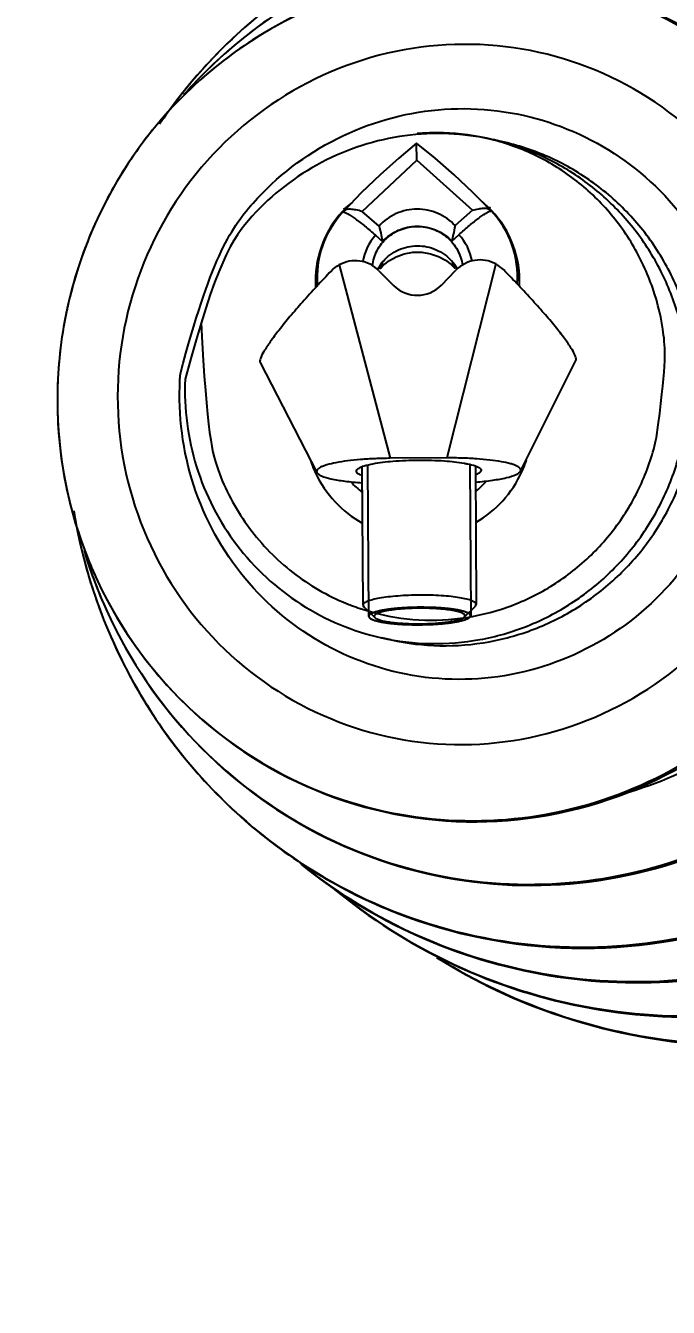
# Model space of a CAD drawing. Extents: x 4438 to 384502, y -178203 to -21188.
# Drawn here: x 381849.9 to 381881.8, y -173470.5 to -173406.7 of the extents above; entities that cross this region are included whole.
import ezdxf

# ---------------------------------------------------------------- set-up
doc = ezdxf.new("R2010")
doc.units = 0
doc.header["$LTSCALE"] = 8
doc.header["$MEASUREMENT"] = 0
doc.layers.get('0').update_dxf_attribs({"linetype": 'CONTINUOUS'})
doc.layers.get('DEFPOINTS').update_dxf_attribs({"linetype": 'CONTINUOUS'})
doc.layers.add('PL', color=5, linetype='CONTINUOUS')
doc.styles.add('DFT', font='simplex', dxfattribs={"width": 0.67, "bigfont": 'dft'})
doc.dimstyles.new('INTE$0', dxfattribs={"dimscale": 5, "dimtxt": 4, "dimasz": 3, "dimexe": 3, "dimexo": 0, "dimgap": 1, "dimtad": 1, "dimdec": 3, "dimdsep": 46, "dimtxsty": 'DFT', "dimcen": 0, "dimclrd": 3, "dimclre": 3, "dimclrt": 6, "dimadec": 0, "dimazin": 0, "dimtfac": 1, "dimtdec": 3, "dimtix": 1, "dimtmove": 1, "dimatfit": 0, "dimfxl": 1, "dimtolj": 1, "dimtzin": 0, "dimarcsym": 0})

# ---------------------------------------------------------------- blocks, each defined once
blk = doc.blocks.new('*D15')
at = {"color": 3, "lineweight": -2, "transparency": 16777216}
for p, q in [((381951.396, -173265.337), (381675.289, -173265.337)), ((381690.289, -173295.337), (381690.289, -173670.169)), ((381913.048, -173700.169), (381675.289, -173700.169))]:
    blk.add_line(p, q, dxfattribs=at)
at = {"color": 3, "transparency": 16777216}
for points in [[(381685.289, -173295.337), (381695.289, -173295.337), (381690.289, -173265.337)], [(381685.289, -173670.169), (381695.289, -173670.169), (381690.289, -173700.169)]]:
    blk.add_solid(points, dxfattribs=at)
at = {"layer": 'DEFPOINTS', "color": 0, "transparency": 16777216}
for p in [(381951.396, -173265.337), (381690.289, -173700.169), (381913.048, -173700.169)]:
    blk.add_point(p, dxfattribs=at)
at = {"color": 6, "transparency": 16777216, "insert": (381655.289, -173482.753), "char_height": 45, "attachment_point": 5, "rotation": 90, "style": 'DFT'}
blk.add_mtext('\\A1;895', dxfattribs=at)

msp = doc.modelspace()

# ---------------------------------------------------------------- linework, layer by layer
at = {"layer": 'PL', "color": 7, "ltscale": 0.5}
for p, q in [((381869.336, -173413.423), (381869.331, -173412.582)), ((381873.553, -173412.502), (381873.081, -173412.397)), ((381866.63, -173415.973), (381869.336, -173413.423)), ((381869.336, -173413.423), (381872.107, -173415.91)), ((381866.594, -173415.04), (381865.721, -173415.951)), ((381865.721, -173415.951), (381865.686, -173416.003)), ((381867.468, -173416.704), (381866.63, -173415.973)), ((381872.107, -173415.91), (381871.246, -173416.68)), ((381872.981, -173415.899), (381873.021, -173415.956)), ((381867.284, -173417.159), (381867.642, -173417.476)), ((381871.083, -173417.454), (381871.437, -173417.133)), ((381865.474, -173418.638), (381868.021, -173428.252)), ((381873.265, -173418.588), (381870.841, -173428.234)), ((381867.482, -173418.829), (381867.435, -173418.789)), ((381867.459, -173418.924), (381868.187, -173419.652)), ((381867.529, -173418.807), (381867.482, -173418.829)), ((381870.565, -173419.637), (381871.284, -173418.899)), ((381871.213, -173418.783), (381871.26, -173418.805)), ((381871.306, -173418.764), (381871.26, -173418.805)), ((381861.551, -173423.494), (381864.373, -173428.958)), ((381874.497, -173428.893), (381877.249, -173423.394)), ((381870.841, -173428.234), (381868.021, -173428.252)), ((381866.613, -173428.669), (381866.657, -173435.557)), ((381866.895, -173428.584), (381866.943, -173436.111)), ((381871.971, -173428.551), (381872.019, -173436.079)), ((381872.253, -173428.633), (381872.297, -173435.521)), ((381852.797, -173432.836), (381852.809, -173432.877)), ((381866.657, -173435.557), (381866.701, -173435.641)), ((381867.26, -173436.176), (381866.701, -173435.641)), ((381871.703, -173436.148), (381872.255, -173435.606)), ((381872.255, -173435.606), (381872.297, -173435.521)), ((381868.059, -173437.281), (381867.588, -173437.176))]:
    msp.add_line(p, q, dxfattribs=at)
for points in [[(381869.331, -173412.582), (381868.446, -173413.32), (381867.517, -173414.149), (381866.594, -173415.04)], [(381872.981, -173415.899), (381872.127, -173415.03), (381871.206, -173414.161), (381870.257, -173413.334), (381869.331, -173412.582)], [(381867.529, -173418.807), (381867.701, -173418.635), (381867.976, -173418.422), (381868.319, -173418.229), (381868.716, -173418.085), (381869.148, -173418.007), (381869.591, -173418.005), (381870.023, -173418.078), (381870.422, -173418.219), (381870.766, -173418.407), (381871.042, -173418.617), (381871.213, -173418.783)]]:
    msp.add_lwpolyline(points, dxfattribs=at)
for centre, radius, start, end in [((381969.987, -173478.607), 158.631, 126.28314, 217.56439), ((381969.987, -173478.607), 149.818, 126.18886, 242.37902), ((381970.087, -173478.735), 141.721, 125.11937, 175.36039), ((381878.151, -173426.362), 26.143, 124.40325, 134.11923), ((381875.468, -173425.782), 23.606, 124.39003, 134.11718), ((381872.572, -173425.133), 21.031, 120.69814, 131.87442), ((381872.458, -173424.956), 20.822, 119.91932, 120.67832), ((381878.214, -173426.421), 26.229, 134.12801, 138.63832), ((381878.316, -173426.511), 26.366, 138.63865, 145.27549), ((381875.52, -173425.83), 23.677, 134.12544, 138.32223), ((381872.623, -173425.184), 21.103, 131.88569, 136.51136), ((381875.579, -173425.884), 23.757, 138.32014, 138.62845), ((381872.715, -173425.271), 21.231, 136.51228, 143.78387), ((381870.341, -173423.291), 11.225, 93.66888, 95.00818), ((381870.341, -173423.293), 11.226, 91.33393, 93.66823), ((381872.768, -173425.305), 21.293, 143.79516, 150.80901), ((381870.416, -173424.418), 12.313, 75.25875, 77.4995), ((381872.786, -173425.315), 21.314, 150.80797, 155.66208), ((381869.375, -173419.425), 5.076, 137.15106, 183.64999), ((381869.379, -173419.429), 5.082, 136.44674, 137.15097), ((381869.315, -173419.296), 4.927, 137.05619, 137.78464), ((381869.414, -173426.947), 11.69, 108.09371, 108.57605), ((381869.376, -173419.426), 5.079, 129.8884, 136.44539), ((381869.326, -173419.307), 4.942, 132.06982, 137.05264), ((381869.373, -173419.426), 5.078, 44.35279, 50.51965), ((381869.422, -173419.306), 4.943, 44.67734, 48.05083), ((381869.431, -173426.946), 11.69, 72.17446, 72.62779), ((381869.432, -173419.296), 4.928, 43.74597, 44.67576), ((381869.433, -173419.296), 4.927, 42.93463, 43.74597), ((381869.371, -173419.428), 5.082, 43.5676, 44.35177), ((381869.375, -173419.425), 5.076, 357.07832, 43.56762), ((381872.912, -173425.365), 21.449, 155.67883, 166.88849), ((381869.314, -173418.948), 2.706, 138.61243, 170.08308), ((381869.43, -173418.947), 2.706, 10.64734, 42.11538), ((381869.347, -173419.924), 2.23, 138.86532, 151.66268), ((381869.408, -173419.924), 2.23, 29.06754, 41.86486), ((381872.729, -173425.318), 21.26, 166.90091, 167.4999), ((381872.915, -173425.352), 21.449, 168.14022, 179.32053), ((381872.73, -173425.318), 21.261, 167.50011, 168.12799), ((381872.782, -173425.344), 21.316, 179.33746, 184.41986), ((381872.756, -173425.347), 21.29, 184.41877, 191.20253), ((381869.289, -173426.639), 5.51, 198.56274, 205.25201), ((381869.552, -173426.638), 5.51, 335.47817, 342.16745), ((381872.698, -173425.354), 21.232, 191.21378, 199.02128), ((381869.356, -173426.599), 5.588, 205.32848, 240.81188), ((381869.381, -173426.398), 4.491, 222.5514, 231.92279), ((381869.484, -173426.599), 5.588, 299.9183, 335.4017), ((381869.457, -173426.398), 4.491, 308.80739, 318.17878), ((381878.298, -173426.597), 26.367, 189.72287, 196.78813), ((381872.565, -173425.399), 21.091, 199.02389, 203.10943), ((381875.472, -173426.033), 23.674, 196.80318, 200.87018), ((381878.155, -173426.64), 26.218, 196.78957, 200.86859), ((381875.403, -173426.056), 23.602, 200.87899, 211.7938), ((381870.072, -173425.074), 11.225, 247.85691, 249.19619), ((381870.073, -173425.073), 11.226, 249.19684, 251.53116), ((381878.079, -173426.664), 26.138, 200.87741, 211.76338), ((381875.21, -173426.166), 23.379, 211.81314, 212.07517), ((381877.866, -173426.786), 25.893, 211.78254, 212.07518), ((381970.087, -173478.735), 141.721, 175.36039, 214.6502)]:
    msp.add_arc(centre, radius, start, end, dxfattribs=at)
for centre, start_param, end_param in [((381866.277, -173420.165), -0.779568, 0.488239), ((381872.481, -173420.126), -0.488239, 0.779568), ((381869.368, -173418.41), 2.362024, 3.921161)]:
    msp.add_ellipse(centre, major_axis=(-0.011, 1.735), ratio=0.975113, start_param=start_param, end_param=end_param, dxfattribs=at)
for points, knots in [([(381910.46, -173433.682), (381910.982, -173431.328), (381911.434, -173426.471), (381910.275, -173419.27), (381907.357, -173412.601), (381902.864, -173406.899), (381897.084, -173402.537), (381890.39, -173399.801), (381883.225, -173398.869), (381878.436, -173399.494), (381876.13, -173400.102)], [0, 0, 0, 0, 0.125926, 0.251647, 0.377035, 0.502024, 0.626659, 0.751072, 0.875453, 1, 1, 1, 1]), ([(381910.326, -173433.653), (381910.847, -173431.303), (381911.299, -173426.456), (381910.147, -173419.271), (381907.245, -173412.616), (381902.773, -173406.927), (381897.021, -173402.571), (381890.359, -173399.834), (381883.225, -173398.893), (381878.454, -173399.506), (381876.156, -173400.107)], [0, 0, 0, 0, 0.126092, 0.251944, 0.377405, 0.502395, 0.626965, 0.751271, 0.875538, 1, 1, 1, 1]), ([(381903.009, -173432.031), (381903.656, -173429.112), (381903.956, -173423.01), (381901.331, -173414.287), (381895.939, -173406.968), (381888.399, -173401.937), (381879.604, -173399.793), (381870.596, -173400.795), (381862.451, -173404.805), (381858.221, -173409.182), (381856.541, -173411.644)], [0, 0, 0, 0, 0.125834, 0.25133, 0.376313, 0.500834, 0.625157, 0.749637, 0.874558, 1, 1, 1, 1]), ([(381906.735, -173432.857), (381907.232, -173430.615), (381907.667, -173425.989), (381906.585, -173419.129), (381903.839, -173412.763), (381899.6, -173407.301), (381894.135, -173403.094), (381887.792, -173400.414), (381880.981, -173399.431), (381876.413, -173399.953), (381874.207, -173400.495)], [0, 0, 0, 0, 0.125918, 0.251632, 0.377024, 0.502022, 0.626668, 0.751088, 0.875467, 1, 1, 1, 1]), ([(381906.6, -173432.827), (381907.096, -173430.59), (381907.531, -173425.977), (381906.458, -173419.136), (381903.731, -173412.786), (381899.518, -173407.338), (381894.086, -173403.137), (381887.778, -173400.453), (381881.003, -173399.457), (381876.454, -173399.962), (381874.257, -173400.495)], [0, 0, 0, 0, 0.12609, 0.251941, 0.377409, 0.50241, 0.626991, 0.751302, 0.875561, 1, 1, 1, 1]), ([(381902.875, -173432.001), (381903.428, -173429.504), (381903.81, -173424.324), (381902.136, -173416.752), (381898.36, -173410.001), (381892.802, -173404.662), (381885.94, -173401.198), (381878.366, -173399.911), (381870.743, -173400.909), (381866.061, -173403.045), (381863.934, -173404.422)], [0, 0, 0, 0, 0.126096, 0.251883, 0.377177, 0.501939, 0.626317, 0.750589, 0.875069, 1, 1, 1, 1]), ([(381897.927, -173430.904), (381898.484, -173428.391), (381898.784, -173423.15), (381896.708, -173415.598), (381892.33, -173409.123), (381886.106, -173404.434), (381878.703, -173402.036), (381870.918, -173402.194), (381863.599, -173404.879), (381859.541, -173408.169), (381857.837, -173410.084)], [0, 0, 0, 0, 0.125851, 0.251396, 0.376468, 0.501089, 0.625466, 0.749913, 0.874712, 1, 1, 1, 1]), ([(381897.793, -173430.874), (381898.293, -173428.62), (381898.638, -173423.942), (381897.126, -173417.105), (381893.716, -173411.01), (381888.698, -173406.189), (381882.502, -173403.06), (381875.663, -173401.898), (381868.78, -173402.8), (381864.552, -173404.728), (381862.631, -173405.972)], [0, 0, 0, 0, 0.126096, 0.251883, 0.377177, 0.501939, 0.626317, 0.750589, 0.875069, 1, 1, 1, 1]), ([(381892.657, -173429.736), (381893.251, -173427.058), (381893.396, -173421.419), (381890.404, -173413.568), (381884.652, -173407.466), (381877.004, -173404.073), (381868.639, -173403.916), (381860.847, -173407.016), (381854.818, -173412.867), (381852.566, -173418.038), (381851.973, -173420.716)], [0, 0, 0, 0, 0.125688, 0.250971, 0.375687, 0.5, 0.624313, 0.749029, 0.874312, 1, 1, 1, 1]), ([(381892.522, -173429.706), (381892.959, -173427.738), (381893.273, -173423.659), (381892.011, -173417.682), (381889.124, -173412.315), (381884.843, -173408.01), (381879.522, -173405.12), (381873.597, -173403.889), (381867.567, -173404.417), (381863.803, -173405.914), (381862.073, -173406.909)], [0, 0, 0, 0, 0.126103, 0.251905, 0.377233, 0.502037, 0.626446, 0.750716, 0.875152, 1, 1, 1, 1]), ([(381888.397, -173428.791), (381888.887, -173426.58), (381889.008, -173421.927), (381886.543, -173415.45), (381881.806, -173410.418), (381875.508, -173407.623), (381868.619, -173407.495), (381862.199, -173410.053), (381857.228, -173414.882), (381855.371, -173419.15), (381854.881, -173421.361)], [0, 0, 0, 0, 0.12586, 0.251216, 0.375861, 0.5, 0.624139, 0.748784, 0.87414, 1, 1, 1, 1]), ([(381857.587, -173424.028), (381859.08, -173418.435), (381860.944, -173415.343), (381865.207, -173412.066), (381870.361, -173410.584), (381875.683, -173411.12), (381880.428, -173413.597), (381883.929, -173417.667), (381885.71, -173422.749), (381885.585, -173426.362), (381885.203, -173428.083)], [0, 0, 0, 0, 0.125793, 0.250987, 0.375513, 0.499648, 0.623881, 0.748647, 0.874088, 1, 1, 1, 1]), ([(381873.081, -173412.397), (381871.669, -173412.084), (381868.704, -173411.959), (381864.478, -173413.319), (381860.957, -173416.045), (381859.357, -173418.567), (381857.818, -173424.321)], [0, 0, 0, 0, 0.248744, 0.498168, 0.748628, 1, 1, 1, 1]), ([(381881.267, -173427.211), (381881.733, -173423.746), (381881.698, -173422.125), (381881.148, -173419.762), (381880.127, -173417.565), (381878.677, -173415.633), (381876.863, -173414.048), (381874.762, -173412.881), (381872.467, -173412.183), (381870.872, -173412.051), (381870.08, -173412.07)], [0, 0, 0, 0, 0.125969, 0.251776, 0.3773, 0.502458, 0.627231, 0.751668, 0.875875, 1, 1, 1, 1]), ([(381882.541, -173427.493), (381882.716, -173426.703), (381882.917, -173425.087), (381882.759, -173422.655), (381882.147, -173420.3), (381881.102, -173418.109), (381879.664, -173416.161), (381877.884, -173414.528), (381875.828, -173413.271), (381874.32, -173412.713), (381873.549, -173412.511)], [0, 0, 0, 0, 0.125891, 0.251644, 0.377157, 0.502347, 0.627183, 0.751685, 0.875922, 1, 1, 1, 1]), ([(381883.012, -173427.597), (381883.192, -173426.788), (381883.394, -173425.131), (381883.214, -173422.638), (381882.558, -173420.231), (381881.45, -173418.003), (381879.932, -173416.039), (381878.063, -173414.415), (381875.916, -173413.193), (381874.35, -173412.679), (381873.553, -173412.502)], [0, 0, 0, 0, 0.125913, 0.251684, 0.377201, 0.502384, 0.627204, 0.751688, 0.875914, 1, 1, 1, 1]), ([(381864.416, -173419.642), (381864.363, -173418.988), (381864.529, -173417.64), (381865.223, -173416.474), (381865.666, -173415.986)], [0, 0, 0, 0, 0.499091, 1, 1, 1, 1]), ([(381865.686, -173416.003), (381865.719, -173416.008), (381865.799, -173416.038), (381865.932, -173416.107), (381866.099, -173416.213), (381866.383, -173416.412), (381866.785, -173416.727), (381867.111, -173417.006), (381867.284, -173417.159)], [0, 0, 0, 0, 0.050808, 0.126959, 0.227592, 0.350569, 0.651343, 1, 1, 1, 1]), ([(381866.63, -173415.973), (381866.522, -173415.95), (381866.325, -173415.906), (381866.03, -173415.853), (381865.797, -173415.87), (381865.721, -173415.951)], [0, 0, 0, 0, 0.358163, 0.640854, 1, 1, 1, 1]), ([(381871.246, -173416.68), (381871.009, -173416.422), (381870.415, -173416.002), (381869.351, -173415.788), (381868.291, -173416.016), (381867.703, -173416.443), (381867.468, -173416.704)], [0, 0, 0, 0, 0.249441, 0.5, 0.750559, 1, 1, 1, 1]), ([(381871.437, -173417.133), (381871.608, -173416.978), (381871.931, -173416.694), (381872.329, -173416.373), (381872.611, -173416.171), (381872.777, -173416.063), (381872.909, -173415.992), (381872.988, -173415.961), (381873.021, -173415.956)], [0, 0, 0, 0, 0.349189, 0.650231, 0.773187, 0.873677, 0.949562, 1, 1, 1, 1]), ([(381872.107, -173415.91), (381872.21, -173415.889), (381872.396, -173415.849), (381872.645, -173415.81), (381872.842, -173415.812), (381872.948, -173415.864), (381872.981, -173415.899)], [0, 0, 0, 0, 0.351742, 0.630747, 0.839603, 1, 1, 1, 1]), ([(381874.336, -173419.579), (381874.381, -173418.924), (381874.197, -173417.579), (381873.489, -173416.422), (381873.04, -173415.939)], [0, 0, 0, 0, 0.499091, 1, 1, 1, 1]), ([(381867.132, -173418.676), (381867.164, -173418.411), (381867.329, -173417.888), (381867.838, -173417.246), (381868.544, -173416.821), (381869.087, -173416.721), (381869.357, -173416.719)], [0, 0, 0, 0, 0.248314, 0.49772, 0.748429, 1, 1, 1, 1]), ([(381867.468, -173416.704), (381867.5, -173416.854), (381867.562, -173417.11), (381867.622, -173417.367), (381867.642, -173417.476)], [0, 0, 0, 0, 0.579834, 1, 1, 1, 1]), ([(381867.642, -173417.476), (381867.856, -173417.239), (381868.392, -173416.852), (381869.357, -173416.646), (381870.324, -173416.839), (381870.866, -173417.22), (381871.083, -173417.454)], [0, 0, 0, 0, 0.249439, 0.5, 0.750561, 1, 1, 1, 1]), ([(381869.357, -173416.719), (381869.627, -173416.717), (381870.172, -173416.811), (381870.883, -173417.226), (381871.401, -173417.862), (381871.572, -173418.383), (381871.608, -173418.647)], [0, 0, 0, 0, 0.251571, 0.50228, 0.751686, 1, 1, 1, 1]), ([(381871.246, -173416.68), (381871.216, -173416.83), (381871.157, -173417.087), (381871.101, -173417.345), (381871.083, -173417.454)], [0, 0, 0, 0, 0.579834, 1, 1, 1, 1]), ([(381867.668, -173418.458), (381867.877, -173418.219), (381868.403, -173417.826), (381869.045, -173417.687), (381869.364, -173417.685)], [0, 0, 0, 0, 0.498851, 1, 1, 1, 1]), ([(381869.364, -173417.685), (381869.682, -173417.683), (381870.325, -173417.814), (381870.857, -173418.2), (381871.069, -173418.436)], [0, 0, 0, 0, 0.501149, 1, 1, 1, 1]), ([(381867.635, -173418.513), (381867.623, -173418.572), (381867.603, -173418.655), (381867.565, -173418.753), (381867.542, -173418.792), (381867.529, -173418.807)], [0, 0, 0, 0, 0.575562, 0.812449, 1, 1, 1, 1]), ([(381871.103, -173418.49), (381871.115, -173418.55), (381871.136, -173418.633), (381871.176, -173418.73), (381871.199, -173418.769), (381871.213, -173418.783)], [0, 0, 0, 0, 0.575562, 0.812449, 1, 1, 1, 1]), ([(381865.08, -173418.942), (381864.597, -173419.446), (381863.906, -173420.193), (381863.052, -173421.18), (381862.513, -173421.839), (381862.076, -173422.416), (381861.762, -173422.885), (381861.588, -173423.207), (381861.535, -173423.397), (381861.539, -173423.47), (381861.551, -173423.494)], [0, 0, 0, 0, 0.359968, 0.524793, 0.672971, 0.799081, 0.897745, 0.964645, 0.98583, 1, 1, 1, 1]), ([(381877.249, -173423.394), (381877.261, -173423.37), (381877.265, -173423.297), (381877.209, -173423.107), (381877.031, -173422.788), (381876.711, -173422.322), (381876.267, -173421.751), (381875.719, -173421.099), (381874.853, -173420.123), (381874.152, -173419.385), (381873.663, -173418.888)], [0, 0, 0, 0, 0.01417, 0.035355, 0.102255, 0.200919, 0.327029, 0.475207, 0.640032, 1, 1, 1, 1]), ([(381851.973, -173420.716), (381851.379, -173423.394), (381851.234, -173429.033), (381854.226, -173436.884), (381859.978, -173442.986), (381867.625, -173446.378), (381875.99, -173446.536), (381883.782, -173443.436), (381889.812, -173437.585), (381892.063, -173432.414), (381892.657, -173429.736)], [0, 0, 0, 0, 0.125688, 0.250971, 0.375687, 0.5, 0.624313, 0.749029, 0.874312, 1, 1, 1, 1]), ([(381854.881, -173421.361), (381854.391, -173423.572), (381854.27, -173428.225), (381856.735, -173434.702), (381861.472, -173439.734), (381867.77, -173442.529), (381874.659, -173442.657), (381881.079, -173440.099), (381886.05, -173435.27), (381887.907, -173431.002), (381888.397, -173428.791)], [0, 0, 0, 0, 0.12586, 0.251216, 0.375861, 0.5, 0.624139, 0.748784, 0.87414, 1, 1, 1, 1]), ([(381858.612, -173421.531), (381858.907, -173427.013), (381859.392, -173429.056), (381860.902, -173431.805), (381863.085, -173434.042), (381864.891, -173435.085), (381865.842, -173435.471)], [0, 0, 0, 0, 0.251375, 0.501829, 0.751298, 1, 1, 1, 1]), ([(381885.203, -173428.083), (381884.822, -173429.805), (381883.408, -173433.132), (381879.646, -173436.985), (381874.752, -173439.194), (381869.404, -173439.434), (381864.354, -173437.669), (381860.31, -173434.147), (381857.832, -173429.374), (381857.45, -173425.784), (381857.587, -173424.028)], [0, 0, 0, 0, 0.125912, 0.251353, 0.376118, 0.500351, 0.624486, 0.749012, 0.874207, 1, 1, 1, 1]), ([(381857.818, -173424.321), (381857.757, -173425.782), (381858.14, -173428.744), (381860.179, -173432.704), (381863.435, -173435.723), (381866.175, -173436.863), (381867.588, -173437.176)], [0, 0, 0, 0, 0.251373, 0.501833, 0.751256, 1, 1, 1, 1]), ([(381866.517, -173435.721), (381867.269, -173435.972), (381868.832, -173436.316), (381871.23, -173436.325), (381873.581, -173435.829), (381875.782, -173434.849), (381877.737, -173433.43), (381879.36, -173431.632), (381880.581, -173429.535), (381881.093, -173427.996), (381881.267, -173427.211)], [0, 0, 0, 0, 0.124125, 0.248332, 0.372769, 0.497542, 0.6227, 0.748224, 0.874031, 1, 1, 1, 1]), ([(381867.588, -173437.176), (381868.385, -173437.353), (381870.022, -173437.548), (381872.484, -173437.349), (381874.864, -173436.667), (381877.07, -173435.528), (381879.016, -173433.977), (381880.628, -173432.073), (381881.845, -173429.89), (381882.361, -173428.302), (381882.541, -173427.493)], [0, 0, 0, 0, 0.124086, 0.248312, 0.372796, 0.497616, 0.622799, 0.748317, 0.874086, 1, 1, 1, 1]), ([(381868.059, -173437.281), (381868.857, -173437.458), (381870.493, -173437.653), (381872.956, -173437.453), (381875.336, -173436.771), (381877.541, -173435.632), (381879.487, -173434.081), (381881.1, -173432.177), (381882.316, -173429.995), (381882.833, -173428.407), (381883.012, -173427.597)], [0, 0, 0, 0, 0.124086, 0.248312, 0.372796, 0.497616, 0.622799, 0.748316, 0.874087, 1, 1, 1, 1]), ([(381874.497, -173428.893), (381874.507, -173428.874), (381874.518, -173428.826), (381874.484, -173428.754), (381874.412, -173428.691), (381874.306, -173428.631), (381874.164, -173428.573), (381873.909, -173428.493), (381873.509, -173428.408), (381872.948, -173428.33), (381872.297, -173428.272), (381871.585, -173428.238), (381871.092, -173428.233), (381870.841, -173428.234)], [0, 0, 0, 0, 0.01717, 0.035271, 0.058908, 0.090149, 0.129738, 0.177776, 0.297768, 0.446341, 0.617632, 0.804768, 1, 1, 1, 1]), ([(381868.021, -173428.252), (381867.769, -173428.254), (381867.277, -173428.266), (381866.565, -173428.308), (381865.915, -173428.374), (381865.355, -173428.46), (381864.956, -173428.55), (381864.702, -173428.633), (381864.561, -173428.693), (381864.455, -173428.755), (381864.385, -173428.818), (381864.351, -173428.891), (381864.363, -173428.938), (381864.373, -173428.958)], [0, 0, 0, 0, 0.195232, 0.382368, 0.553659, 0.702232, 0.822224, 0.870262, 0.909851, 0.941092, 0.964729, 0.98283, 1, 1, 1, 1]), ([(381866.343, -173428.934), (381866.334, -173428.914), (381866.327, -173428.861), (381866.382, -173428.788), (381866.479, -173428.724), (381866.562, -173428.688), (381866.611, -173428.669)], [0, 0, 0, 0, 0.16131, 0.349862, 0.620976, 1, 1, 1, 1]), ([(381866.611, -173428.669), (381866.646, -173428.655), (381866.825, -173428.594), (381867.011, -173428.553), (381867.159, -173428.524)], [0, 0, 0, 0, 0.199616, 1, 1, 1, 1]), ([(381867.159, -173428.524), (381867.484, -173428.462), (381868.241, -173428.374), (381869.431, -173428.325), (381870.622, -173428.359), (381871.38, -173428.437), (381871.706, -173428.495)], [0, 0, 0, 0, 0.217421, 0.5, 0.782579, 1, 1, 1, 1]), ([(381871.706, -173428.495), (381871.762, -173428.505), (381871.948, -173428.541), (381872.133, -173428.587), (381872.256, -173428.633)], [0, 0, 0, 0, 0.303775, 1, 1, 1, 1]), ([(381872.256, -173428.633), (381872.306, -173428.651), (381872.389, -173428.686), (381872.487, -173428.749), (381872.542, -173428.821), (381872.536, -173428.875), (381872.527, -173428.895)], [0, 0, 0, 0, 0.379029, 0.650144, 0.838695, 1, 1, 1, 1]), ([(381864.373, -173428.958), (381864.391, -173428.992), (381864.461, -173429.057), (381864.691, -173429.176), (381865.133, -173429.294), (381865.809, -173429.403), (381866.328, -173429.45), (381866.614, -173429.468)], [0, 0, 0, 0, 0.048875, 0.119281, 0.331415, 0.631345, 1, 1, 1, 1]), ([(381866.613, -173429.109), (381866.55, -173429.086), (381866.451, -173429.044), (381866.362, -173428.972), (381866.343, -173428.934)], [0, 0, 0, 0, 0.616213, 1, 1, 1, 1]), ([(381872.527, -173428.895), (381872.509, -173428.933), (381872.42, -173429.006), (381872.322, -173429.049), (381872.259, -173429.073)], [0, 0, 0, 0, 0.383792, 1, 1, 1, 1]), ([(381872.263, -173429.432), (381872.549, -173429.41), (381873.067, -173429.357), (381873.742, -173429.239), (381874.183, -173429.115), (381874.41, -173428.994), (381874.48, -173428.927), (381874.497, -173428.893)], [0, 0, 0, 0, 0.368655, 0.668585, 0.880719, 0.951125, 1, 1, 1, 1]), ([(381853.166, -173433.677), (381854.022, -173435.683), (381856.376, -173439.447), (381861.463, -173443.693), (381867.614, -173446.133), (381874.219, -173446.518), (381880.626, -173444.815), (381886.209, -173441.192), (381890.42, -173436.016), (381892.047, -173431.851), (381892.522, -173429.706)], [0, 0, 0, 0, 0.12518, 0.249812, 0.374103, 0.498395, 0.623028, 0.748208, 0.87393, 1, 1, 1, 1]), ([(381879.611, -173444.923), (381883.017, -173443.967), (381889.436, -173440.082), (381892.896, -173433.437), (381893.667, -173429.96)], [0, 0, 0, 0, 0.498314, 1, 1, 1, 1]), ([(381852.279, -173430.868), (381852.761, -173433.809), (381854.745, -173439.564), (381860.431, -173446.641), (381868.172, -173451.356), (381877.05, -173453.131), (381886.009, -173451.757), (381893.99, -173447.403), (381900.056, -173440.606), (381902.362, -173434.95), (381903.009, -173432.031)], [0, 0, 0, 0, 0.125442, 0.250362, 0.374842, 0.499165, 0.623687, 0.748669, 0.874166, 1, 1, 1, 1]), ([(381852.795, -173432.835), (381853.531, -173435.29), (381855.819, -173439.986), (381861.318, -173445.511), (381868.306, -173448.943), (381876.028, -173449.898), (381883.651, -173448.278), (381890.354, -173444.26), (381895.427, -173438.293), (381897.37, -173433.417), (381897.927, -173430.904)], [0, 0, 0, 0, 0.125287, 0.250086, 0.374533, 0.498911, 0.623531, 0.748604, 0.874149, 1, 1, 1, 1]), ([(381855.4, -173438.581), (381856.615, -173440.52), (381859.631, -173444.055), (381865.488, -173447.782), (381872.178, -173449.62), (381879.116, -173449.404), (381885.702, -173447.155), (381891.369, -173443.072), (381895.629, -173437.514), (381897.293, -173433.129), (381897.793, -173430.874)], [0, 0, 0, 0, 0.124931, 0.249411, 0.373683, 0.498061, 0.622823, 0.748117, 0.873904, 1, 1, 1, 1]), ([(381855.926, -173440.536), (381857.271, -173442.683), (381860.612, -173446.598), (381867.098, -173450.726), (381874.507, -173452.761), (381882.191, -173452.522), (381889.485, -173450.032), (381895.76, -173445.509), (381900.478, -173439.354), (381902.321, -173434.498), (381902.875, -173432.001)], [0, 0, 0, 0, 0.124931, 0.249411, 0.373683, 0.498061, 0.622823, 0.748117, 0.873904, 1, 1, 1, 1]), ([(381863.574, -173448.436), (381865.343, -173449.86), (381869.263, -173452.265), (381875.851, -173454.254), (381882.734, -173454.506), (381889.466, -173453.003), (381895.617, -173449.845), (381900.796, -173445.236), (381904.677, -173439.475), (381906.238, -173435.099), (381906.735, -173432.857)], [0, 0, 0, 0, 0.124533, 0.248912, 0.373332, 0.497978, 0.622976, 0.748368, 0.874082, 1, 1, 1, 1]), ([(381863.62, -173448.458), (381865.387, -173449.87), (381869.295, -173452.251), (381875.857, -173454.212), (381882.709, -173454.446), (381889.408, -173452.935), (381895.529, -173449.778), (381900.685, -173445.176), (381904.549, -173439.428), (381906.104, -173435.063), (381906.6, -173432.827)], [0, 0, 0, 0, 0.124439, 0.248698, 0.373009, 0.49759, 0.622591, 0.748059, 0.87391, 1, 1, 1, 1]), ([(381865.15, -173449.604), (381866.983, -173451.131), (381871.058, -173453.722), (381877.946, -173455.907), (381885.17, -173456.257), (381892.253, -173454.747), (381898.736, -173451.479), (381904.201, -173446.667), (381908.294, -173440.631), (381909.938, -173436.037), (381910.46, -173433.682)], [0, 0, 0, 0, 0.124548, 0.248928, 0.373341, 0.497976, 0.622965, 0.748353, 0.874074, 1, 1, 1, 1]), ([(381865.178, -173449.612), (381867.007, -173451.129), (381871.071, -173453.701), (381877.935, -173455.864), (381885.13, -173456.2), (381892.184, -173454.683), (381898.642, -173451.417), (381904.085, -173446.612), (381908.166, -173440.587), (381909.805, -173436.002), (381910.326, -173433.653)], [0, 0, 0, 0, 0.124462, 0.248729, 0.373035, 0.497605, 0.622595, 0.748056, 0.873908, 1, 1, 1, 1]), ([(381870.318, -173453.068), (381874.175, -173455.501), (381883.236, -173458.531), (381897.289, -173456.175), (381908.722, -173447.604), (381912.916, -173438.953), (381913.915, -173434.448)], [0, 0, 0, 0, 0.248713, 0.497825, 0.748318, 1, 1, 1, 1]), ([(381870.395, -173453.097), (381874.242, -173455.5), (381883.268, -173458.479), (381897.246, -173456.091), (381908.613, -173447.531), (381912.784, -173438.909), (381913.78, -173434.418)], [0, 0, 0, 0, 0.248485, 0.497449, 0.748032, 1, 1, 1, 1]), ([(381869.474, -173435.056), (381869.114, -173435.059), (381868.591, -173435.078), (381867.927, -173435.142), (381867.504, -173435.202), (381867.157, -173435.274), (381866.922, -173435.345), (381866.783, -173435.411), (381866.702, -173435.463), (381866.657, -173435.521), (381866.657, -173435.557)], [0, 0, 0, 0, 0.368991, 0.536295, 0.683761, 0.806188, 0.8997, 0.935021, 0.962858, 1, 1, 1, 1]), ([(381872.297, -173435.521), (381872.297, -173435.485), (381872.251, -173435.428), (381872.17, -173435.377), (381872.03, -173435.313), (381871.794, -173435.245), (381871.446, -173435.177), (381871.023, -173435.122), (381870.358, -173435.067), (381869.834, -173435.054), (381869.474, -173435.056)], [0, 0, 0, 0, 0.037142, 0.064979, 0.1003, 0.193813, 0.316239, 0.463705, 0.631009, 1, 1, 1, 1]), ([(381869.478, -173435.66), (381869.412, -173435.662), (381869.313, -173435.664), (381869.181, -173435.668), (381869.099, -173435.67), (381869.033, -173435.671), (381868.992, -173435.672), (381868.963, -173435.673), (381868.946, -173435.673), (381868.93, -173435.674), (381868.91, -173435.676), (381868.862, -173435.679), (381868.79, -173435.683), (381868.694, -173435.689), (381868.614, -173435.694), (381868.55, -173435.698), (381868.51, -173435.701), (381868.478, -173435.703), (381868.458, -173435.704), (381868.444, -173435.705), (381868.436, -173435.705), (381868.429, -173435.706), (381868.42, -173435.707), (381868.399, -173435.709), (381868.366, -173435.713), (381868.323, -173435.717), (381868.28, -173435.722), (381868.237, -173435.726), (381868.194, -173435.731), (381868.151, -173435.735), (381868.109, -173435.74), (381868.073, -173435.744), (381868.044, -173435.747), (381868.023, -173435.749), (381868.005, -173435.751), (381867.992, -173435.752), (381867.985, -173435.753), (381867.979, -173435.754), (381867.975, -173435.754), (381867.969, -173435.755), (381867.958, -173435.757), (381867.942, -173435.76), (381867.924, -173435.763), (381867.899, -173435.767), (381867.868, -173435.772), (381867.83, -173435.778), (381867.793, -173435.784), (381867.755, -173435.79), (381867.718, -173435.796), (381867.681, -173435.802), (381867.65, -173435.807), (381867.625, -173435.811), (381867.609, -173435.814), (381867.597, -173435.816), (381867.589, -173435.817), (381867.582, -173435.818), (381867.579, -173435.819), (381867.575, -173435.82), (381867.568, -173435.822), (381867.557, -173435.824), (381867.542, -173435.828), (381867.527, -173435.832), (381867.508, -173435.837), (381867.474, -173435.845), (381867.425, -173435.857), (381867.376, -173435.869), (381867.342, -173435.878), (381867.322, -173435.882), (381867.307, -173435.886), (381867.293, -173435.89), (381867.282, -173435.892), (381867.274, -173435.894), (381867.271, -173435.895), (381867.269, -173435.895), (381867.267, -173435.896), (381867.264, -173435.897), (381867.26, -173435.899), (381867.253, -173435.902), (381867.245, -173435.905), (381867.232, -173435.91), (381867.215, -173435.917), (381867.195, -173435.925), (381867.169, -173435.936), (381867.122, -173435.955), (381867.082, -173435.971), (381867.056, -173435.982)], [0, 0, 0, 0, 0.0625, 0.09375, 0.125, 0.140625, 0.15625, 0.164062, 0.167969, 0.171875, 0.179688, 0.1875, 0.21875, 0.25, 0.28125, 0.296875, 0.3125, 0.320312, 0.328125, 0.332031, 0.333984, 0.335938, 0.339844, 0.34375, 0.359375, 0.375, 0.390625, 0.40625, 0.421875, 0.4375, 0.453125, 0.46875, 0.476562, 0.484375, 0.492188, 0.496094, 0.498047, 0.5, 0.501953, 0.503906, 0.507812, 0.515625, 0.523438, 0.53125, 0.546875, 0.5625, 0.578125, 0.59375, 0.609375, 0.625, 0.640625, 0.648438, 0.65625, 0.660156, 0.664062, 0.666016, 0.667969, 0.669922, 0.671875, 0.679688, 0.6875, 0.695312, 0.703125, 0.71875, 0.75, 0.78125, 0.796875, 0.804688, 0.8125, 0.820312, 0.828125, 0.830078, 0.832031, 0.833008, 0.833984, 0.835938, 0.839844, 0.84375, 0.851562, 0.859375, 0.875, 0.890625, 0.90625, 0.9375, 1, 1, 1, 1]), ([(381869.478, -173435.709), (381869.316, -173435.71), (381868.997, -173435.717), (381868.539, -173435.746), (381868.126, -173435.791), (381867.775, -173435.848), (381867.505, -173435.915), (381867.335, -173435.981), (381867.252, -173436.044), (381867.222, -173436.089), (381867.226, -173436.139), (381867.247, -173436.164), (381867.26, -173436.176)], [0, 0, 0, 0, 0.201885, 0.39447, 0.568991, 0.717615, 0.834052, 0.914443, 0.941418, 0.961401, 0.978849, 1, 1, 1, 1]), ([(381871.904, -173435.951), (381871.878, -173435.94), (381871.839, -173435.925), (381871.793, -173435.907), (381871.766, -173435.897), (381871.747, -173435.889), (381871.73, -173435.883), (381871.717, -173435.878), (381871.709, -173435.874), (381871.702, -173435.872), (381871.698, -173435.87), (381871.696, -173435.869), (381871.694, -173435.868), (381871.691, -173435.868), (381871.688, -173435.867), (381871.681, -173435.865), (381871.67, -173435.863), (381871.655, -173435.859), (381871.641, -173435.856), (381871.621, -173435.851), (381871.587, -173435.843), (381871.538, -173435.832), (381871.489, -173435.82), (381871.45, -173435.811), (381871.426, -173435.805), (381871.406, -173435.801), (381871.395, -173435.798), (381871.388, -173435.797), (381871.384, -173435.796), (381871.38, -173435.795), (381871.374, -173435.794), (381871.367, -173435.793), (381871.354, -173435.791), (381871.339, -173435.789), (381871.315, -173435.785), (381871.284, -173435.78), (381871.247, -173435.775), (381871.211, -173435.769), (381871.174, -173435.764), (381871.137, -173435.758), (381871.101, -173435.753), (381871.07, -173435.748), (381871.046, -173435.744), (381871.027, -173435.742), (381871.012, -173435.739), (381871.001, -173435.738), (381870.995, -173435.737), (381870.991, -173435.736), (381870.985, -173435.736), (381870.978, -173435.735), (381870.965, -173435.734), (381870.947, -173435.732), (381870.925, -173435.73), (381870.896, -173435.727), (381870.86, -173435.724), (381870.816, -173435.72), (381870.773, -173435.716), (381870.729, -173435.712), (381870.685, -173435.707), (381870.642, -173435.703), (381870.598, -173435.699), (381870.565, -173435.696), (381870.544, -173435.694), (381870.534, -173435.693), (381870.527, -173435.692), (381870.519, -173435.692), (381870.505, -173435.691), (381870.485, -173435.69), (381870.453, -173435.689), (381870.413, -173435.687), (381870.349, -173435.683), (381870.269, -173435.679), (381870.173, -173435.675), (381870.101, -173435.671), (381870.053, -173435.669), (381870.033, -173435.668), (381870.017, -173435.667), (381870.001, -173435.666), (381869.971, -173435.666), (381869.929, -173435.666), (381869.863, -173435.665), (381869.779, -173435.664), (381869.645, -173435.662), (381869.545, -173435.661), (381869.478, -173435.66)], [0, 0, 0, 0, 0.0625, 0.09375, 0.109375, 0.125, 0.140625, 0.148438, 0.15625, 0.160156, 0.164062, 0.166016, 0.166992, 0.167969, 0.169922, 0.171875, 0.179688, 0.1875, 0.195312, 0.203125, 0.21875, 0.25, 0.28125, 0.296875, 0.3125, 0.320312, 0.328125, 0.330078, 0.332031, 0.333984, 0.335938, 0.339844, 0.34375, 0.351562, 0.359375, 0.375, 0.390625, 0.40625, 0.421875, 0.4375, 0.453125, 0.46875, 0.476562, 0.484375, 0.492188, 0.496094, 0.498047, 0.5, 0.501953, 0.503906, 0.507812, 0.515625, 0.523438, 0.53125, 0.546875, 0.5625, 0.578125, 0.59375, 0.609375, 0.625, 0.640625, 0.65625, 0.660156, 0.664062, 0.666016, 0.667969, 0.671875, 0.679688, 0.6875, 0.703125, 0.71875, 0.75, 0.78125, 0.8125, 0.820312, 0.828125, 0.832031, 0.835938, 0.84375, 0.859375, 0.875, 0.90625, 0.9375, 1, 1, 1, 1]), ([(381871.703, -173436.148), (381871.715, -173436.136), (381871.736, -173436.111), (381871.739, -173436.06), (381871.708, -173436.015), (381871.625, -173435.954), (381871.454, -173435.89), (381871.183, -173435.826), (381870.832, -173435.774), (381870.418, -173435.734), (381869.959, -173435.711), (381869.641, -173435.708), (381869.478, -173435.709)], [0, 0, 0, 0, 0.021151, 0.038599, 0.058582, 0.085557, 0.165948, 0.282386, 0.431009, 0.60553, 0.798116, 1, 1, 1, 1]), ([(381866.97, -173436.047), (381866.968, -173436.055), (381866.965, -173436.067), (381866.962, -173436.082), (381866.959, -173436.094), (381866.956, -173436.105), (381866.954, -173436.115), (381866.953, -173436.123), (381866.951, -173436.127), (381866.951, -173436.131), (381866.95, -173436.134), (381866.949, -173436.137), (381866.949, -173436.138), (381866.949, -173436.139), (381866.948, -173436.14), (381866.949, -173436.141), (381866.95, -173436.142), (381866.952, -173436.143), (381866.955, -173436.146), (381866.958, -173436.148), (381866.962, -173436.152), (381866.967, -173436.157), (381866.975, -173436.165), (381866.984, -173436.174), (381866.996, -173436.186), (381867.008, -173436.197), (381867.018, -173436.207), (381867.026, -173436.215), (381867.031, -173436.219), (381867.035, -173436.223), (381867.038, -173436.226), (381867.041, -173436.228), (381867.043, -173436.23), (381867.044, -173436.231), (381867.044, -173436.232), (381867.046, -173436.232), (381867.048, -173436.233), (381867.052, -173436.235), (381867.057, -173436.237), (381867.064, -173436.24), (381867.072, -173436.243), (381867.083, -173436.248), (381867.1, -173436.255), (381867.121, -173436.263), (381867.147, -173436.274), (381867.173, -173436.284), (381867.194, -173436.293), (381867.211, -173436.3), (381867.222, -173436.304), (381867.23, -173436.308), (381867.237, -173436.311), (381867.242, -173436.313), (381867.246, -173436.314), (381867.248, -173436.315), (381867.249, -173436.316), (381867.252, -173436.316), (381867.255, -173436.317), (381867.261, -173436.319), (381867.269, -173436.321), (381867.279, -173436.323), (381867.292, -173436.326), (381867.308, -173436.33), (381867.334, -173436.336), (381867.367, -173436.344), (381867.405, -173436.354), (381867.444, -173436.363), (381867.477, -173436.371), (381867.503, -173436.377), (381867.519, -173436.381), (381867.532, -173436.384), (381867.542, -173436.386), (381867.55, -173436.388), (381867.556, -173436.39), (381867.559, -173436.391), (381867.561, -173436.391), (381867.565, -173436.392), (381867.569, -173436.392), (381867.576, -173436.393), (381867.586, -173436.395), (381867.598, -173436.397), (381867.615, -173436.399), (381867.635, -173436.403), (381867.668, -173436.408), (381867.709, -173436.414), (381867.759, -173436.421), (381867.808, -173436.429), (381867.849, -173436.435), (381867.882, -173436.44), (381867.902, -173436.444), (381867.919, -173436.446), (381867.931, -173436.448), (381867.941, -173436.45), (381867.948, -173436.451), (381867.953, -173436.451), (381867.955, -173436.452), (381867.959, -173436.452), (381867.964, -173436.453), (381867.973, -173436.453), (381867.985, -173436.455), (381868, -173436.456), (381868.019, -173436.458), (381868.044, -173436.46), (381868.083, -173436.464), (381868.132, -173436.469), (381868.191, -173436.474), (381868.25, -173436.48), (381868.299, -173436.485), (381868.338, -173436.488), (381868.368, -173436.491), (381868.392, -173436.494), (381868.41, -173436.495), (381868.42, -173436.496), (381868.427, -173436.497), (381868.435, -173436.497), (381868.445, -173436.498), (381868.464, -173436.499), (381868.491, -173436.5), (381868.523, -173436.502), (381868.565, -173436.504), (381868.619, -173436.507), (381868.683, -173436.51), (381868.747, -173436.513), (381868.8, -173436.516), (381868.843, -173436.518), (381868.875, -173436.52), (381868.901, -173436.521), (381868.92, -173436.522), (381868.931, -173436.522), (381868.938, -173436.523), (381868.947, -173436.523), (381868.958, -173436.523), (381868.978, -173436.523), (381869.007, -173436.524), (381869.041, -173436.524), (381869.086, -173436.525), (381869.143, -173436.525), (381869.234, -173436.527), (381869.347, -173436.528), (381869.438, -173436.529), (381869.484, -173436.53)], [0, 0, 0, 0, 0.03125, 0.046875, 0.0625, 0.078125, 0.09375, 0.101562, 0.109375, 0.113281, 0.117188, 0.121094, 0.123047, 0.124023, 0.125, 0.125977, 0.126953, 0.128906, 0.132812, 0.136719, 0.140625, 0.148438, 0.15625, 0.171875, 0.1875, 0.203125, 0.21875, 0.226562, 0.234375, 0.238281, 0.242188, 0.246094, 0.248047, 0.249023, 0.25, 0.250977, 0.251953, 0.253906, 0.257812, 0.261719, 0.265625, 0.273438, 0.28125, 0.296875, 0.3125, 0.328125, 0.34375, 0.351562, 0.359375, 0.363281, 0.367188, 0.371094, 0.373047, 0.374023, 0.375, 0.375977, 0.376953, 0.378906, 0.382812, 0.386719, 0.390625, 0.398438, 0.40625, 0.421875, 0.4375, 0.453125, 0.46875, 0.476562, 0.484375, 0.488281, 0.492188, 0.496094, 0.498047, 0.499023, 0.5, 0.500977, 0.501953, 0.503906, 0.507812, 0.511719, 0.515625, 0.523438, 0.53125, 0.546875, 0.5625, 0.578125, 0.59375, 0.601562, 0.609375, 0.613281, 0.617188, 0.621094, 0.623047, 0.624023, 0.625, 0.625977, 0.626953, 0.628906, 0.632812, 0.636719, 0.640625, 0.648438, 0.65625, 0.671875, 0.6875, 0.703125, 0.71875, 0.726562, 0.734375, 0.742188, 0.746094, 0.748047, 0.75, 0.751953, 0.753906, 0.757812, 0.765625, 0.773438, 0.78125, 0.796875, 0.8125, 0.828125, 0.84375, 0.851562, 0.859375, 0.867188, 0.871094, 0.873047, 0.875, 0.876953, 0.878906, 0.882812, 0.890625, 0.898438, 0.90625, 0.921875, 0.9375, 0.96875, 1, 1, 1, 1]), ([(381867.056, -173435.982), (381867.052, -173435.984), (381867.045, -173435.988), (381867.036, -173435.993), (381867.03, -173435.997), (381867.024, -173436.001), (381867.018, -173436.005), (381867.013, -173436.009), (381867.009, -173436.012), (381867.005, -173436.014), (381867.003, -173436.016), (381867, -173436.019), (381866.996, -173436.022), (381866.991, -173436.026), (381866.987, -173436.03), (381866.983, -173436.034), (381866.977, -173436.04), (381866.973, -173436.044), (381866.97, -173436.047)], [0, 0, 0, 0, 0.125, 0.1875, 0.25, 0.3125, 0.375, 0.4375, 0.46875, 0.5, 0.53125, 0.5625, 0.625, 0.6875, 0.75, 0.8125, 0.875, 1, 1, 1, 1]), ([(381867.26, -173436.176), (381867.289, -173436.204), (381867.378, -173436.253), (381867.545, -173436.309), (381867.77, -173436.36), (381868.164, -173436.423), (381868.741, -173436.472), (381869.226, -173436.483), (381869.483, -173436.481)], [0, 0, 0, 0, 0.053327, 0.131475, 0.233959, 0.358462, 0.659355, 1, 1, 1, 1]), ([(381869.483, -173436.481), (381869.741, -173436.48), (381870.225, -173436.463), (381870.802, -173436.406), (381871.195, -173436.338), (381871.419, -173436.284), (381871.586, -173436.226), (381871.674, -173436.176), (381871.703, -173436.148)], [0, 0, 0, 0, 0.340645, 0.641538, 0.766041, 0.868525, 0.946673, 1, 1, 1, 1]), ([(381869.484, -173436.53), (381869.528, -173436.528), (381869.618, -173436.526), (381869.729, -173436.524), (381869.819, -173436.521), (381869.886, -173436.52), (381869.942, -173436.518), (381869.981, -173436.517), (381870.003, -173436.517), (381870.02, -173436.517), (381870.036, -173436.515), (381870.058, -173436.514), (381870.096, -173436.512), (381870.172, -173436.507), (381870.258, -173436.501), (381870.345, -173436.496), (381870.399, -173436.492), (381870.442, -173436.49), (381870.475, -173436.488), (381870.502, -173436.486), (381870.521, -173436.485), (381870.532, -173436.484), (381870.54, -173436.483), (381870.547, -173436.483), (381870.557, -173436.482), (381870.574, -173436.48), (381870.598, -173436.477), (381870.627, -173436.474), (381870.665, -173436.47), (381870.714, -173436.465), (381870.772, -173436.458), (381870.83, -173436.452), (381870.878, -173436.447), (381870.916, -173436.443), (381870.945, -173436.44), (381870.97, -173436.437), (381870.987, -173436.435), (381870.996, -173436.434), (381871.004, -173436.433), (381871.01, -173436.432), (381871.018, -173436.431), (381871.033, -173436.428), (381871.053, -173436.425), (381871.079, -173436.421), (381871.112, -173436.415), (381871.154, -173436.408), (381871.204, -173436.4), (381871.254, -173436.392), (381871.295, -173436.385), (381871.329, -173436.379), (381871.35, -173436.376), (381871.366, -173436.373), (381871.379, -173436.371), (381871.389, -173436.369), (381871.397, -173436.368), (381871.401, -173436.367), (381871.404, -173436.367), (381871.406, -173436.366), (381871.41, -173436.365), (381871.415, -173436.364), (381871.423, -173436.362), (381871.433, -173436.359), (381871.445, -173436.356), (381871.461, -173436.352), (381871.487, -173436.346), (381871.519, -173436.337), (381871.557, -173436.328), (381871.596, -173436.318), (381871.627, -173436.31), (381871.653, -173436.303), (381871.669, -173436.299), (381871.682, -173436.296), (381871.691, -173436.294), (381871.699, -173436.292), (381871.705, -173436.29), (381871.708, -173436.289), (381871.711, -173436.289), (381871.712, -173436.288), (381871.714, -173436.287), (381871.718, -173436.286), (381871.724, -173436.283), (381871.73, -173436.281), (381871.739, -173436.277), (381871.75, -173436.272), (381871.767, -173436.265), (381871.789, -173436.256), (381871.815, -173436.245), (381871.841, -173436.234), (381871.862, -173436.225), (381871.88, -173436.217), (381871.891, -173436.213), (381871.899, -173436.209), (381871.906, -173436.206), (381871.911, -173436.204), (381871.915, -173436.202), (381871.917, -173436.201), (381871.919, -173436.201), (381871.92, -173436.2), (381871.921, -173436.199), (381871.922, -173436.197), (381871.925, -173436.195), (381871.928, -173436.192), (381871.932, -173436.188), (381871.937, -173436.184), (381871.944, -173436.176), (381871.954, -173436.166), (381871.966, -173436.155), (381871.978, -173436.143), (381871.987, -173436.134), (381871.995, -173436.126), (381872, -173436.122), (381872.004, -173436.118), (381872.007, -173436.115), (381872.009, -173436.112), (381872.011, -173436.111), (381872.012, -173436.11), (381872.013, -173436.109), (381872.013, -173436.108), (381872.013, -173436.107), (381872.012, -173436.106), (381872.012, -173436.103), (381872.011, -173436.1), (381872.01, -173436.096), (381872.009, -173436.092), (381872.007, -173436.084), (381872.005, -173436.074), (381872.002, -173436.062), (381871.999, -173436.051), (381871.996, -173436.035), (381871.993, -173436.023), (381871.991, -173436.015)], [0, 0, 0, 0, 0.03125, 0.0625, 0.078125, 0.09375, 0.109375, 0.117188, 0.121094, 0.125, 0.128906, 0.132812, 0.140625, 0.15625, 0.1875, 0.203125, 0.21875, 0.226562, 0.234375, 0.242188, 0.246094, 0.248047, 0.25, 0.251953, 0.253906, 0.257812, 0.265625, 0.273438, 0.28125, 0.296875, 0.3125, 0.328125, 0.34375, 0.351562, 0.359375, 0.367188, 0.371094, 0.373047, 0.375, 0.376953, 0.378906, 0.382812, 0.390625, 0.398438, 0.40625, 0.421875, 0.4375, 0.453125, 0.46875, 0.476562, 0.484375, 0.488281, 0.492188, 0.496094, 0.498047, 0.499023, 0.5, 0.500977, 0.501953, 0.503906, 0.507812, 0.511719, 0.515625, 0.523438, 0.53125, 0.546875, 0.5625, 0.578125, 0.59375, 0.601562, 0.609375, 0.613281, 0.617188, 0.621094, 0.623047, 0.624023, 0.625, 0.625977, 0.626953, 0.628906, 0.632812, 0.636719, 0.640625, 0.648438, 0.65625, 0.671875, 0.6875, 0.703125, 0.71875, 0.726562, 0.734375, 0.738281, 0.742188, 0.746094, 0.748047, 0.749023, 0.75, 0.750977, 0.751953, 0.753906, 0.757812, 0.761719, 0.765625, 0.773438, 0.78125, 0.796875, 0.8125, 0.828125, 0.84375, 0.851562, 0.859375, 0.863281, 0.867188, 0.871094, 0.873047, 0.874023, 0.875, 0.875977, 0.876953, 0.878906, 0.882812, 0.886719, 0.890625, 0.898438, 0.90625, 0.921875, 0.9375, 0.953125, 0.96875, 1, 1, 1, 1]), ([(381871.991, -173436.015), (381871.989, -173436.013), (381871.985, -173436.009), (381871.98, -173436.004), (381871.976, -173436), (381871.972, -173435.997), (381871.969, -173435.994), (381871.965, -173435.991), (381871.961, -173435.987), (381871.955, -173435.983), (381871.95, -173435.979), (381871.944, -173435.975), (381871.939, -173435.971), (381871.933, -173435.968), (381871.928, -173435.964), (381871.924, -173435.962), (381871.918, -173435.959), (381871.912, -173435.955), (381871.907, -173435.952), (381871.904, -173435.951)], [0, 0, 0, 0, 0.125, 0.1875, 0.25, 0.3125, 0.34375, 0.375, 0.4375, 0.5, 0.5625, 0.625, 0.6875, 0.75, 0.8125, 0.84375, 0.875, 0.9375, 1, 1, 1, 1])]:
    msp.add_open_spline(points, degree=3, knots=knots, dxfattribs=at)
for points in [[(381865.08, -173418.942), (381865.195, -173418.822), (381865.329, -173418.718), (381865.474, -173418.638)], [(381873.663, -173418.888), (381873.547, -173418.769), (381873.411, -173418.667), (381873.265, -173418.588)]]:
    msp.add_open_spline(points, degree=3, dxfattribs=at)

# ---------------------------------------------------------------- dimensions: what is measured, and where the dimension line sits
at = {"color": 1}
dim = msp.add_linear_dim(base=(381690.289, -173700.169), p1=(381951.396, -173265.337), p2=(381913.048, -173700.169), angle=90, text='895', dimstyle='INTE$0', override={"dimtxt": 9, "dimasz": 6, "dimgap": 2.5, "dimdec": 2, "dimtdec": 2}, dxfattribs=at)
dim.commit()
dim.dimension.update_dxf_attribs({"geometry": '*D15', "text_midpoint": (381655.289, -173482.753)})

doc.saveas('drawing.dxf')
